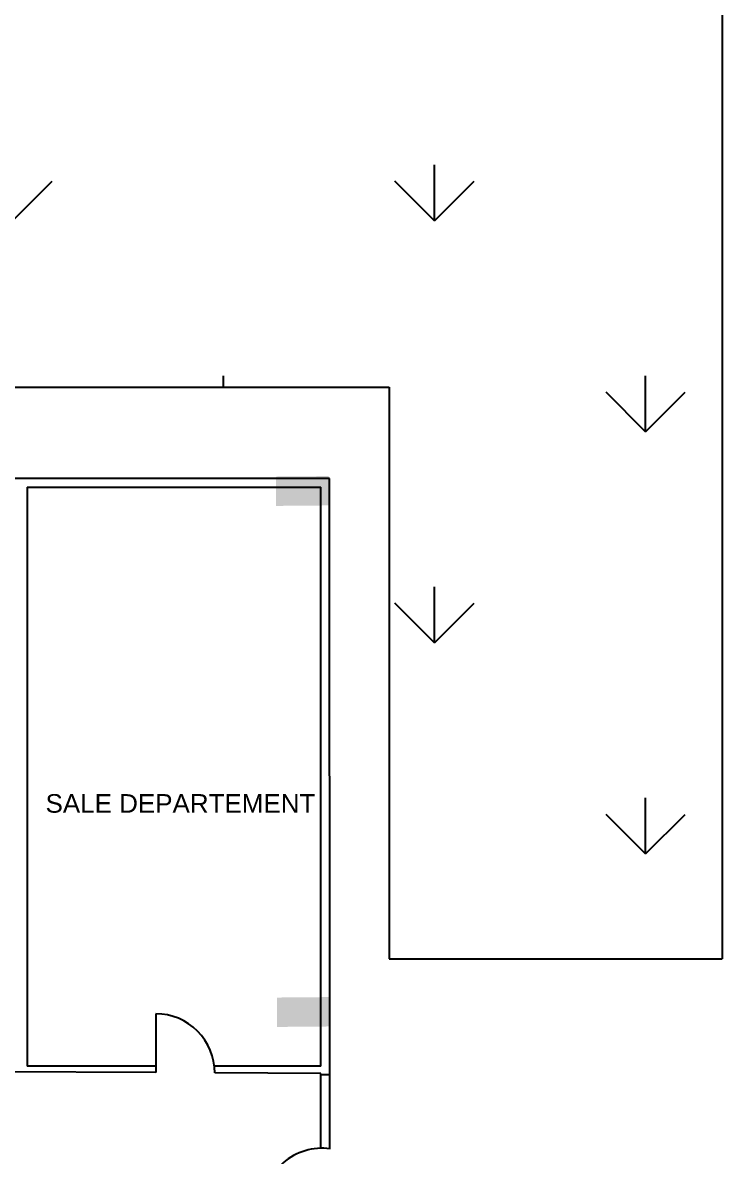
# Model space of a CAD drawing. Header units: millimetres. Extents: x 587797 to 2274247, y 1711 to 439204.
# Drawn here: x 1161898 to 1173806, y 257610 to 276901 of the extents above; entities that cross this region are included whole.
import ezdxf

# ---------------------------------------------------------------- set-up
doc = ezdxf.new("R2010")
doc.units = ezdxf.units.MM
doc.styles.get("Standard").update_dxf_attribs({"font": 'arial.ttf'})

msp = doc.modelspace()

# ---------------------------------------------------------------- hatches: boundary and pattern name
h = msp.add_hatch()
h.set_pattern_fill('GRASS', color=3, scale=200)
h.set_pattern_definition([(90, (-2545329, -789734), (-3592.1024, 3592.1024), [952.5, -6231.705]), (45, (-2545329, -789734), (-3592.1024, 3592.1024), [952.5, -4127.5]), (135, (-2545329, -789734), (-3592.1024, -3592.1024), [952.5, -4127.5])])
h.paths.add_polyline_path([(1168134.671, 270697.253), (1168134.671, 260969.394), (1173805.901, 260970.284), (1173805.901, 298827.214), (1145298.656, 298827.214), (1145304.187, 260970.284), (1149672.609, 260970.284), (1149672.609, 270697.253)])
h.paths.add_polyline_path([(1145307.553, 242126.38), (1157165.097, 242126.38), (1157165.097, 247753.472), (1149672.609, 247753.472), (1149671.603, 256058.022), (1145305.867, 256057.494)])
h.paths.add_polyline_path([(1173804.214, 256060.943), (1168133.666, 256060.257), (1168134.671, 247753.472), (1160829.378, 247753.472), (1160829.378, 242126.38), (1173805.901, 242126.38)])
h.paths.add_polyline_path([(1146288.882, 284238.125), (1171249.293, 283751.054), (1171324.986, 287629.996), (1146364.575, 288117.068)], flags=24)
h.paths.add_polyline_path([(1149029.526, 243648.274), (1153058.617, 243637.811), (1153061.707, 244827.547), (1149032.616, 244838.009)], flags=24)
h.paths.add_polyline_path([(1149032.726, 244880.388), (1153239.701, 244869.463), (1153242.791, 246059.199), (1149035.815, 246070.123)], flags=24)
h.paths.add_polyline_path([(1164587.918, 243913.625), (1168617.008, 243903.162), (1168620.098, 245092.898), (1164591.007, 245103.36)], flags=24)
h.paths.add_polyline_path([(1164591.117, 245145.739), (1168798.093, 245134.814), (1168801.182, 246324.55), (1164594.207, 246335.474)], flags=24)
h = msp.add_hatch(color=256)
h.dxf.hatch_style = 1
h.paths.add_polyline_path([(1167110.693, 268686.128), (1167106.405, 269186.11), (1166206.438, 269178.392), (1166210.726, 268678.41)])
h = msp.add_hatch(color=256)
h.dxf.hatch_style = 1
h.paths.add_polyline_path([(1167128.046, 259819.822), (1167123.758, 260319.804), (1166223.791, 260312.086), (1166228.079, 259812.104)])

# ---------------------------------------------------------------- linework, layer by layer
for p, q in [((1173805.901, 298827.214), (1173805.901, 260970.284)), ((1149672.609, 270697.253), (1168134.671, 270697.253)), ((1168134.671, 270697.253), (1168134.671, 260970.284)), ((1167122.609, 269146.667), (1150672.609, 269146.667)), ((1167122.729, 259021.176), (1167122.609, 269146.667)), ((1161972.609, 268996.667), (1166972.609, 268996.667)), ((1161972.609, 268996.667), (1161972.609, 259146.667)), ((1166972.609, 259146.667), (1166972.609, 268996.667)), ((1168134.671, 260969.394), (1173805.901, 260970.284)), ((1164166.371, 260035.668), (1164166.371, 259035.668)), ((1164166.371, 259146.667), (1161972.609, 259146.667)), ((1166972.609, 259146.667), (1165160.191, 259146.667)), ((1164166.371, 259035.668), (1159880.139, 259056.679)), ((1166972.609, 259021.912), (1165166.347, 259030.766)), ((1166972.609, 257747.685), (1166972.609, 259021.912)), ((1166972.609, 259003.29), (1167122.788, 259003.314)), ((1167127.004, 257739.411), (1167122.729, 259021.176))]:
    msp.add_line(p, q)
for centre, radius, start, end in [((1164166.379, 259035.689), 999.98, 359.7179729, 90.0004827), ((1166995.631, 256732.636), 1015.31, 82.3755718, 179.6426021)]:
    msp.add_arc(centre, radius, start, end)

# ---------------------------------------------------------------- texts
msp.add_text('SALE DEPARTEMENT', height=316.38128).set_placement((1162287.04, 263457.076))

doc.saveas('drawing.dxf')
